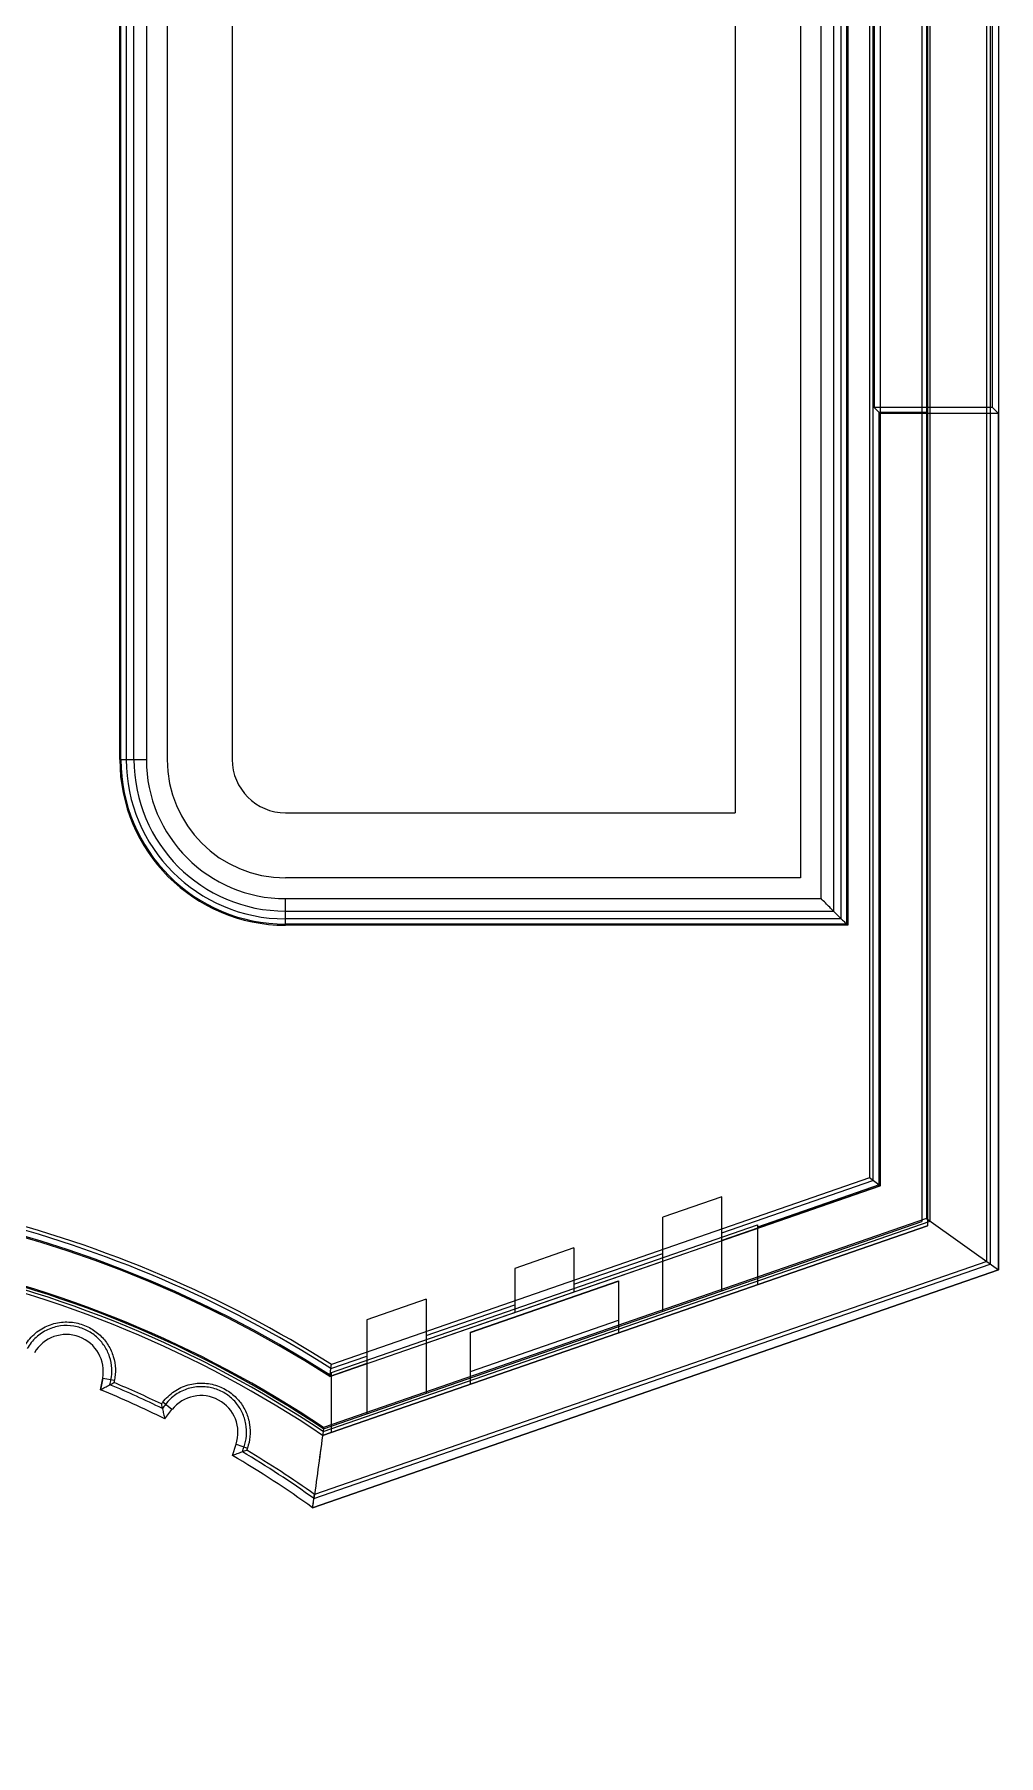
# Model space of a CAD drawing. Extents: x 114 to 332, y 121 to 329.
# Drawn here: x 199.88 to 216.17, y 122.47 to 151.55 of the extents above; entities that cross this region are included whole.
import ezdxf

# ---------------------------------------------------------------- set-up
doc = ezdxf.new("R2010")
doc.units = 0
doc.layers.get('0').update_dxf_attribs({"linetype": 'CONTINUOUS'})
doc.layers.add('08-17-1_DXF_CONTINUOUS_LIN', color=7, linetype='CONTINUOUS')

msp = doc.modelspace()

# ---------------------------------------------------------------- linework, layer by layer
at = {"color": 6, "linetype": 'CONTINUOUS'}
for p, q in [((216.03, 190.528), (216.03, 130.775)), ((215.969, 130.819), (215.969, 190.484)), ((214.951, 189.76), (214.951, 131.543)), ((215.012, 131.499), (215.012, 189.804)), ((214.047, 189.116), (214.047, 132.186)), ((213.511, 136.61), (213.511, 184.693)), ((213.601, 184.783), (213.601, 136.52)), ((213.62, 184.801), (213.62, 136.501)), ((213.381, 184.563), (213.381, 136.74)), ((213.171, 136.95), (213.171, 184.352)), ((212.82, 184.001), (212.82, 137.301)), ((211.72, 182.901), (211.72, 138.401)), ((201.32, 139.301), (201.32, 182.001)), ((201.338, 139.301), (201.338, 182.001)), ((201.428, 182.001), (201.428, 139.301)), ((201.558, 139.301), (201.558, 182.001)), ((201.769, 182.001), (201.769, 139.301)), ((202.12, 182.001), (202.12, 139.301)), ((203.22, 182.001), (203.22, 139.301)), ((214.065, 176.051), (214.065, 145.251)), ((216.065, 145.251), (216.065, 176.051)), ((213.986, 157.651), (213.986, 132.23)), ((216.065, 145.251), (214.065, 145.251)), ((214.169, 145.147), (214.065, 145.251)), ((214.97, 145.166), (214.15, 145.166)), ((214.15, 132.113), (214.15, 145.166)), ((216.17, 145.147), (214.169, 145.147)), ((214.169, 145.147), (214.169, 132.099)), ((214.87, 145.147), (214.87, 131.495)), ((214.97, 145.166), (214.97, 131.424)), ((216.17, 145.147), (216.065, 145.251)), ((216.17, 130.676), (216.17, 145.147)), ((201.32, 139.301), (201.769, 139.301)), ((204.12, 138.401), (211.72, 138.401)), ((212.82, 137.301), (204.12, 137.301)), ((204.12, 136.95), (213.171, 136.95)), ((204.12, 136.501), (204.12, 136.95)), ((204.12, 136.74), (213.381, 136.74)), ((213.381, 136.74), (213.511, 136.61)), ((213.511, 136.61), (204.12, 136.61)), ((213.601, 136.52), (204.12, 136.52)), ((213.62, 136.501), (204.12, 136.501)), ((213.62, 136.501), (213.601, 136.52)), ((213.986, 132.23), (204.895, 129.079)), ((211.495, 131.302), (214.047, 132.186)), ((214.169, 132.099), (211.495, 131.173)), ((214.15, 132.113), (212.095, 131.401)), ((214.169, 132.099), (213.986, 132.23)), ((211.495, 131.913), (210.495, 131.567)), ((211.495, 130.326), (211.495, 131.913)), ((204.755, 127.945), (215.012, 131.499)), ((204.762, 127.992), (214.87, 131.495)), ((214.951, 131.543), (204.764, 128.012)), ((210.495, 129.979), (210.495, 131.567)), ((214.951, 131.543), (216.17, 130.676)), ((214.97, 131.424), (204.747, 127.881)), ((204.878, 128.939), (212.095, 131.44)), ((212.095, 131.44), (212.095, 130.428)), ((208.995, 131.047), (207.995, 130.7)), ((208.995, 131.047), (208.995, 130.306)), ((208.995, 130.435), (210.495, 130.955)), ((216.17, 130.676), (204.579, 126.659)), ((204.601, 126.814), (216.03, 130.775)), ((215.969, 130.819), (204.611, 126.882)), ((206.495, 129.44), (210.495, 130.826)), ((207.995, 130.7), (207.995, 129.96)), ((207.245, 129.627), (209.745, 130.493)), ((207.245, 129.619), (209.745, 130.485)), ((209.745, 130.493), (209.745, 129.613)), ((206.495, 130.18), (205.495, 129.834)), ((206.495, 130.18), (206.495, 128.593)), ((206.495, 129.569), (207.995, 130.089)), ((205.495, 129.834), (205.495, 128.246)), ((207.245, 128.959), (209.745, 129.825)), ((207.245, 128.747), (207.245, 129.627)), ((204.887, 129.012), (205.495, 129.222)), ((201.031, 128.847), (200.995, 128.652)), ((201.031, 128.847), (201.229, 128.811)), ((205.495, 129.093), (204.871, 128.877)), ((204.895, 127.932), (204.895, 128.939)), ((202.202, 128.316), (202.045, 128.441)), ((202.079, 128.161), (202.202, 128.316)), ((203.223, 127.542), (203.285, 127.731)), ((203.285, 127.731), (203.476, 127.667))]:
    msp.add_line(p, q, dxfattribs=at)
for centre, radius, start, end in [((204.12, 139.301), 2.8, 180, 270), ((204.12, 139.301), 2.781, 180, 270), ((204.12, 139.301), 2.692, 180, 270), ((204.12, 139.301), 2.561, 180, 270), ((204.12, 139.301), 2.351, 180, 270), ((204.12, 139.301), 2, 180, 270), ((204.12, 139.301), 0.9, 180, 270), ((194.173, 112.171), 19.857, 57.391, 145.7572), ((194.173, 112.171), 19.838, 57.3641, 145.7834), ((194.173, 112.171), 20.021, 57.619, 76.1371), ((194.173, 112.171), 19.96, 57.5344, 76.0939), ((194.173, 112.171), 19.056, 56.2322, 146.8833), ((194.173, 112.171), 19.037, 56.205, 146.9097), ((194.173, 112.171), 18.994, 56.1406, 146.9721), ((194.173, 112.171), 18.937, 56.0546, 147.0555), ((200.416, 128.96), 0.625, 349.5996, 149.5996), ((194.173, 112.171), 17.837, 63.6879, 67.5113), ((194.173, 112.171), 17.977, 64.048, 67.1512), ((194.173, 112.171), 18.038, 64.204, 66.9952), ((202.692, 127.928), 0.625, 341.5996, 141.5996), ((194.173, 112.171), 17.837, 54.3103, 59.5113), ((194.173, 112.171), 17.977, 54.5412, 59.1512), ((194.173, 112.171), 18.038, 54.6413, 58.9952)]:
    msp.add_arc(centre, radius, start, end, dxfattribs=at)
for points, knots in [([(213.381, 136.74), (213.359, 136.762), (213.314, 136.807), (213.243, 136.878), (213.195, 136.926), (213.171, 136.95)], [0, 0, 0, 0, 0.0925397, 0.1932508, 0.2973706, 0.2973706, 0.2973706, 0.2973706]), ([(213.511, 136.61), (213.527, 136.594), (213.553, 136.568), (213.583, 136.538), (213.597, 136.524), (213.601, 136.52)], [0, 0, 0, 0, 0.0679501, 0.1112588, 0.1268288, 0.1268288, 0.1268288, 0.1268288]), ([(199.704, 129.378), (199.747, 129.456), (199.859, 129.595), (200.081, 129.739), (200.329, 129.805), (200.58, 129.794), (200.806, 129.714), (200.992, 129.581), (201.131, 129.411), (201.219, 129.215), (201.253, 129.011), (201.242, 128.875), (201.229, 128.811)], [0, 0, 0, 0, 0.267203, 0.525209, 0.77868, 1.02723, 1.265419, 1.488638, 1.705405, 1.917175, 2.124725, 2.320797, 2.320797, 2.320797, 2.320797]), ([(201.17, 128.822), (201.183, 128.884), (201.192, 129.016), (201.156, 129.213), (201.067, 129.397), (200.931, 129.553), (200.754, 129.671), (200.545, 129.737), (200.317, 129.741), (200.094, 129.676), (199.896, 129.544), (199.795, 129.418), (199.756, 129.348)], [0, 0, 0, 0, 0.190747, 0.391258, 0.593634, 0.797822, 1.004537, 1.222979, 1.447905, 1.676991, 1.910548, 2.151676, 2.151676, 2.151676, 2.151676]), ([(200.995, 128.652), (201.021, 128.666), (201.071, 128.693), (201.146, 128.734), (201.197, 128.761), (201.222, 128.775)], [0, 0, 0, 0, 0.0857541, 0.1716433, 0.2576683, 0.2576683, 0.2576683, 0.2576683]), ([(201.153, 128.738), (201.156, 128.752), (201.162, 128.78), (201.167, 128.808), (201.17, 128.822)], [0, 0, 0, 0, 0.04289063, 0.08581876, 0.08581876, 0.08581876, 0.08581876]), ([(201.229, 128.811), (201.228, 128.805), (201.226, 128.793), (201.223, 128.781), (201.222, 128.775)], [0, 0, 0, 0, 0.01840492, 0.03680291, 0.03680291, 0.03680291, 0.03680291]), ([(202.045, 128.441), (202.099, 128.512), (202.229, 128.634), (202.468, 128.745), (202.724, 128.777), (202.97, 128.731), (203.183, 128.62), (203.349, 128.463), (203.462, 128.275), (203.522, 128.069), (203.528, 127.861), (203.498, 127.729), (203.476, 127.667)], [0, 0, 0, 0, 0.267203, 0.525209, 0.77868, 1.02723, 1.265419, 1.488638, 1.705405, 1.917175, 2.124725, 2.320797, 2.320797, 2.320797, 2.320797]), ([(203.419, 127.686), (203.44, 127.746), (203.468, 127.875), (203.459, 128.075), (203.397, 128.27), (203.285, 128.444), (203.126, 128.585), (202.928, 128.679), (202.703, 128.715), (202.473, 128.682), (202.258, 128.579), (202.141, 128.468), (202.092, 128.404)], [0, 0, 0, 0, 0.190747, 0.391258, 0.593634, 0.797822, 1.004537, 1.222979, 1.447905, 1.676991, 1.910548, 2.151676, 2.151676, 2.151676, 2.151676]), ([(202.022, 128.412), (202.026, 128.417), (202.033, 128.427), (202.041, 128.436), (202.045, 128.441)], [0, 0, 0, 0, 0.01839796, 0.03680291, 0.03680291, 0.03680291, 0.03680291]), ([(202.022, 128.412), (202.029, 128.384), (202.041, 128.328), (202.06, 128.244), (202.073, 128.189), (202.079, 128.161)], [0, 0, 0, 0, 0.0860245, 0.1719137, 0.2576683, 0.2576683, 0.2576683, 0.2576683]), ([(202.092, 128.404), (202.083, 128.392), (202.066, 128.37), (202.048, 128.347), (202.04, 128.336)], [0, 0, 0, 0, 0.04292795, 0.08581876, 0.08581876, 0.08581876, 0.08581876]), ([(203.391, 127.605), (203.395, 127.619), (203.405, 127.646), (203.414, 127.673), (203.419, 127.686)], [0, 0, 0, 0, 0.04289063, 0.08581876, 0.08581876, 0.08581876, 0.08581876]), ([(203.223, 127.542), (203.249, 127.552), (203.303, 127.572), (203.384, 127.602), (203.437, 127.622), (203.464, 127.632)], [0, 0, 0, 0, 0.0857541, 0.1716433, 0.2576683, 0.2576683, 0.2576683, 0.2576683]), ([(203.476, 127.667), (203.474, 127.661), (203.47, 127.65), (203.466, 127.638), (203.464, 127.632)], [0, 0, 0, 0, 0.01840492, 0.03680285, 0.03680285, 0.03680285, 0.03680285])]:
    msp.add_open_spline(points, degree=3, knots=knots, dxfattribs=at)
for points in [[(204.871, 128.877), (204.874, 128.899), (204.879, 128.944), (204.884, 128.989), (204.887, 129.012)], [(204.878, 128.939), (204.881, 128.962), (204.887, 129.009), (204.892, 129.056), (204.895, 129.079)], [(204.764, 128.012), (204.74, 127.824), (204.686, 127.447), (204.638, 127.07), (204.611, 126.882)], [(204.755, 127.945), (204.731, 127.756), (204.677, 127.38), (204.628, 127.002), (204.601, 126.814)], [(204.579, 126.659), (204.584, 126.696), (204.595, 126.771), (204.606, 126.845), (204.611, 126.882)], [(204.579, 126.659), (204.583, 126.685), (204.59, 126.737), (204.598, 126.788), (204.601, 126.814)]]:
    msp.add_open_spline(points, degree=3, dxfattribs=at)
at = {"layer": '08-17-1_DXF_CONTINUOUS_LIN', "color": 7, "linetype": 'CONTINUOUS'}
for p, q in [((216.17, 190.627), (216.17, 130.676)), ((214.87, 189.808), (214.87, 131.495)), ((214.97, 189.879), (214.97, 131.424)), ((214.17, 189.204), (214.17, 132.099)), ((212.82, 184.001), (212.82, 137.301)), ((202.12, 182.001), (202.12, 139.301)), ((212.82, 137.301), (204.12, 137.301)), ((204.871, 128.877), (214.17, 132.099)), ((204.762, 127.992), (214.87, 131.495)), ((204.747, 127.881), (214.97, 131.424)), ((204.579, 126.659), (216.17, 130.676)), ((200.995, 128.652), (201.031, 128.847)), ((202.079, 128.161), (202.202, 128.316)), ((203.223, 127.542), (203.285, 127.731))]:
    msp.add_line(p, q, dxfattribs=at)
for centre, radius, start, end in [((204.12, 139.301), 2, 180, 270), ((194.173, 112.171), 19.837, 57.3637, 145.7838), ((194.173, 112.171), 19.037, 56.205, 146.9097), ((194.173, 112.171), 18.937, 56.0546, 147.0555), ((200.416, 128.96), 0.625, 349.5996, 149.5996), ((194.173, 112.171), 17.837, 63.6879, 67.5113), ((202.692, 127.928), 0.625, 341.5996, 141.5996), ((194.173, 112.171), 17.837, 54.3103, 59.5113)]:
    msp.add_arc(centre, radius, start, end, dxfattribs=at)

doc.saveas('drawing.dxf')
